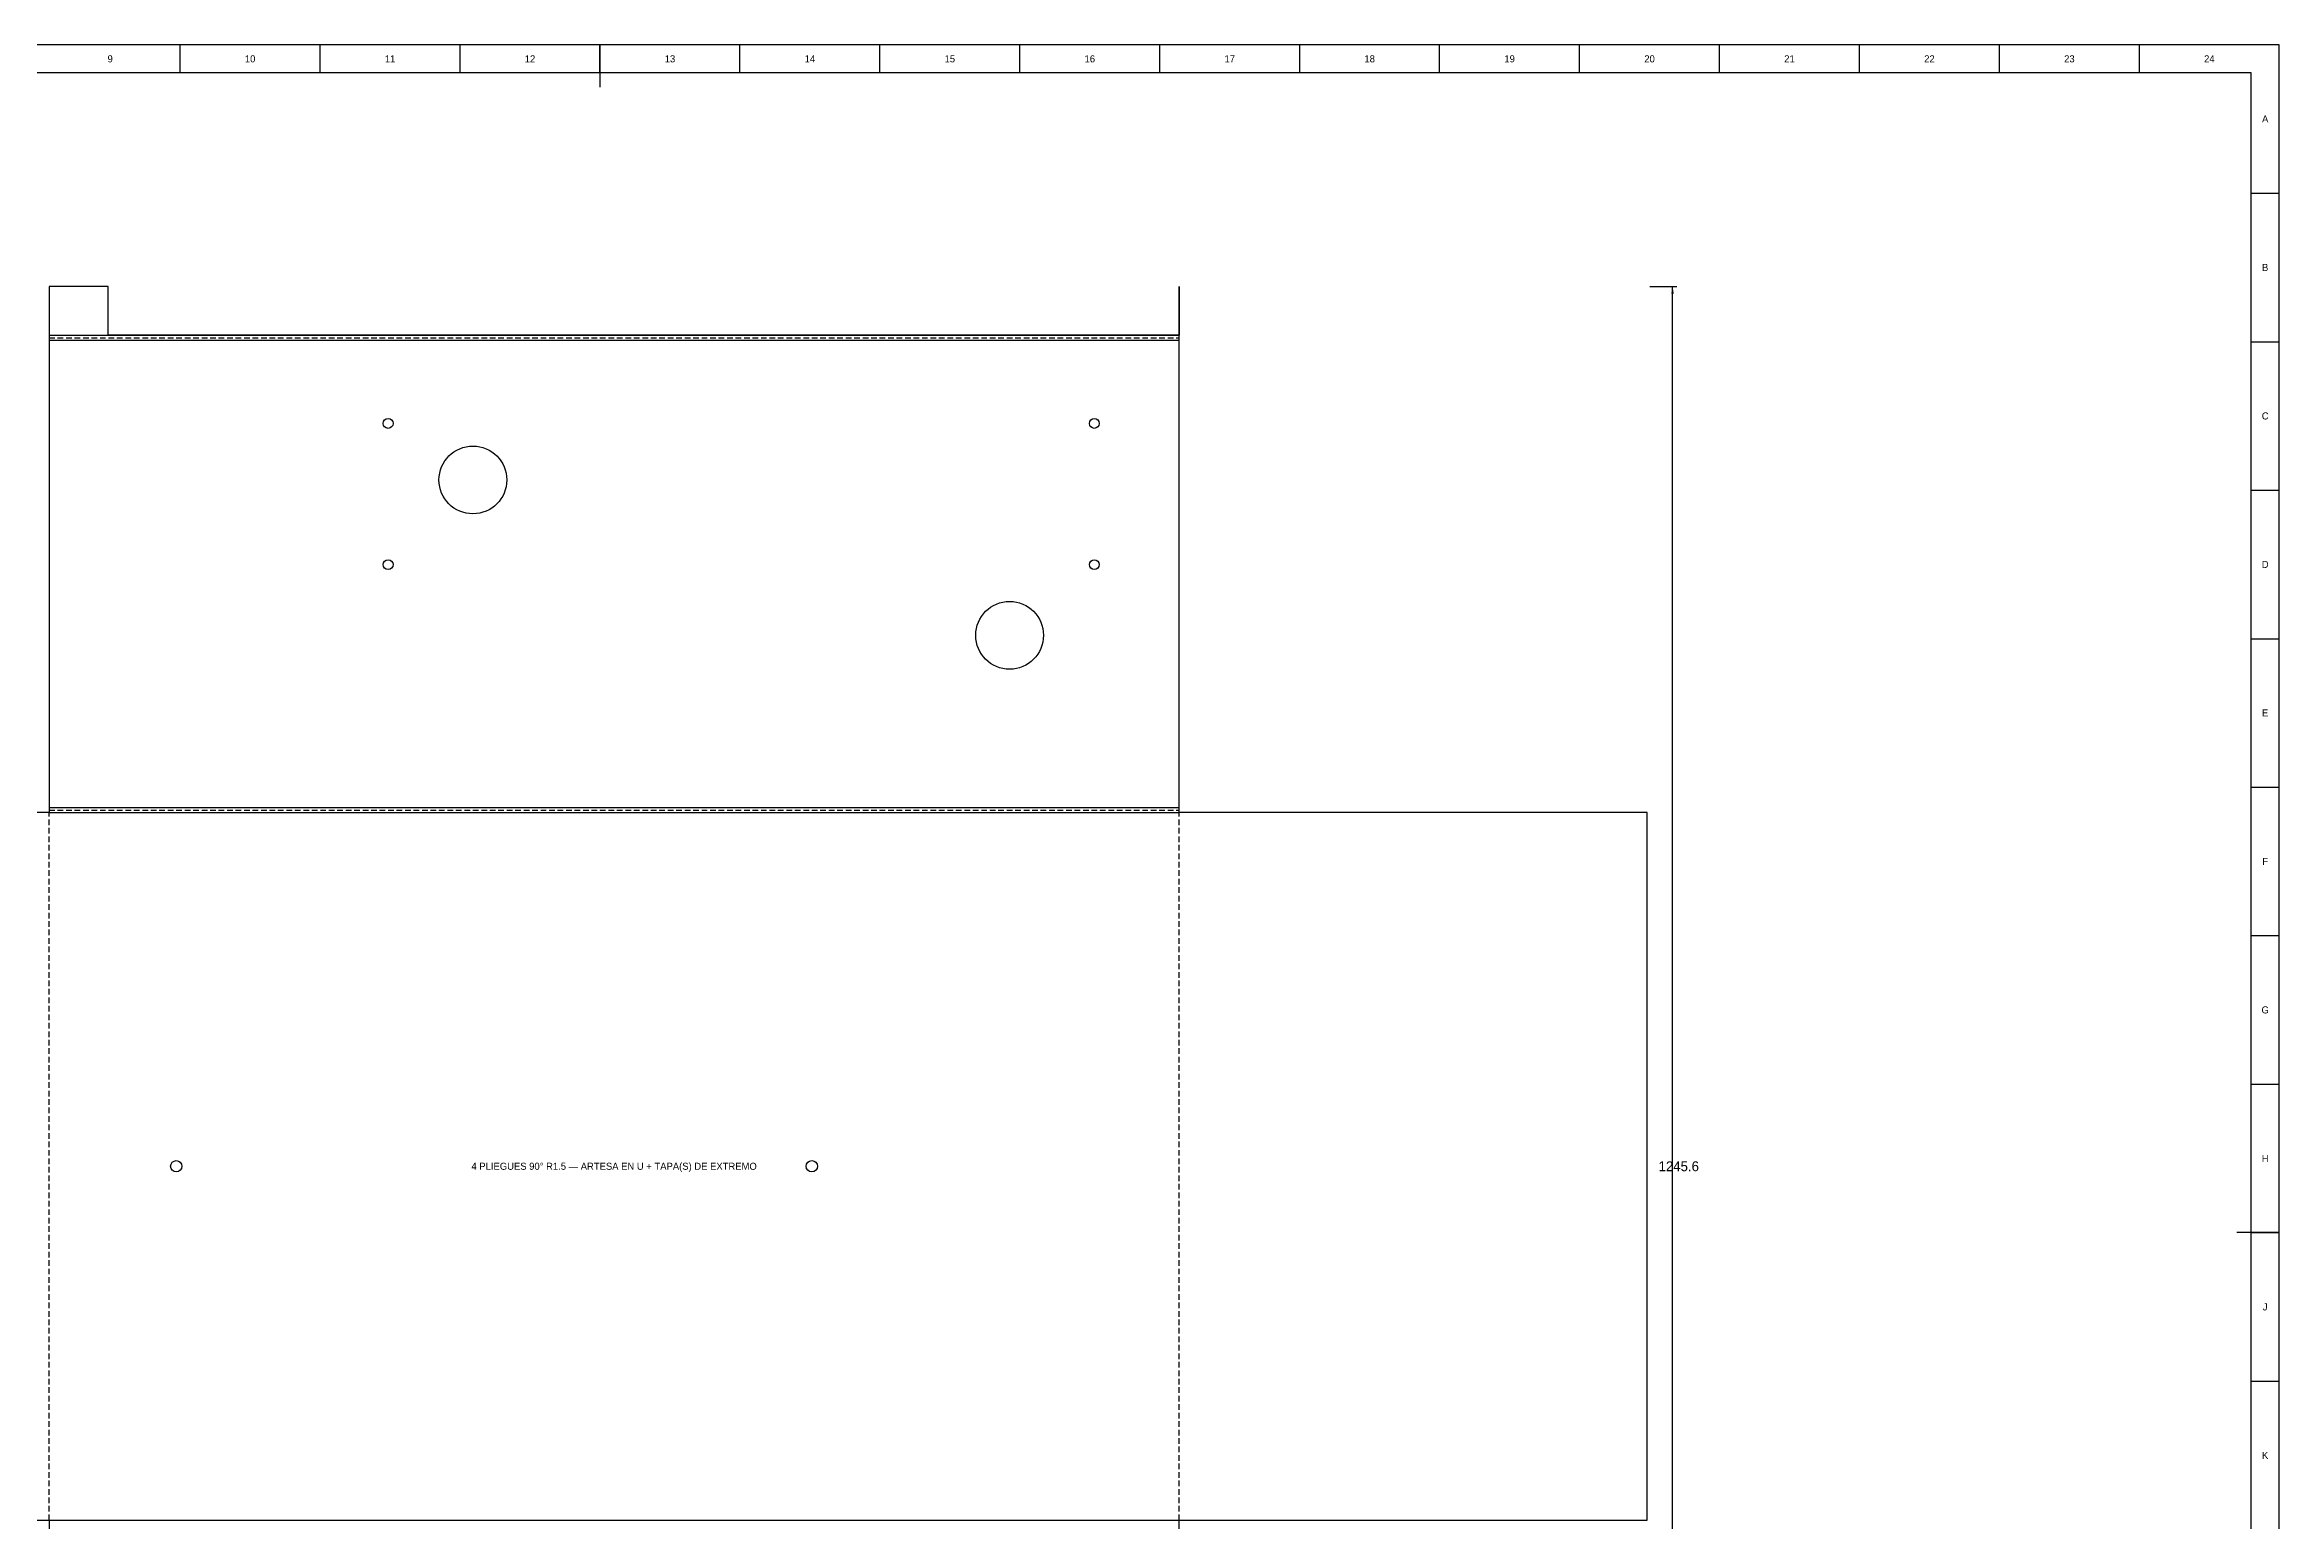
# Model space of a CAD drawing. Extents: x 0 to 2378, y 0 to 1682.
# Drawn here: x 796 to 2378, y 637 to 1682 of the extents above; entities that cross this region are included whole.
import ezdxf
from ezdxf.enums import TextEntityAlignment as Align

# ---------------------------------------------------------------- set-up
doc = ezdxf.new("R2010")
doc.units = 0
doc.linetypes.add('DASHED', pattern=[6, 4, -2])
for name, color, linetype in [('COTAS', 7, 'CONTINUOUS'), ('FINA', 7, 'CONTINUOUS'), ('NORMA', 7, 'CONTINUOUS'), ('PLIEGUE', 1, 'DASHED'), ('TEXTO', 7, 'CONTINUOUS'), ('VISIBLE', 7, 'CONTINUOUS')]:
    doc.layers.add(name, color=color, linetype=linetype)

msp = doc.modelspace()

# ---------------------------------------------------------------- linework, layer by layer
at = {"layer": 'COTAS'}
for p, q in [((1932.39, 1510.785), (1951.39, 1510.785)), ((1948.39, 265.215), (1948.39, 1510.785))]:
    msp.add_line(p, q, dxfattribs=at)
msp.add_solid([(1948.39, 1510.785), (1949.29, 1505.785), (1947.49, 1505.785)], dxfattribs=at)
at = {"layer": 'FINA'}
for p, q in [((2378, 1682), (0, 1682)), ((891.75, 1662), (891.75, 1682)), ((990.8333, 1662), (990.8333, 1682)), ((1089.9167, 1662), (1089.9167, 1682)), ((1189, 1662), (1189, 1682)), ((1288.0833, 1662), (1288.0833, 1682)), ((1387.1667, 1662), (1387.1667, 1682)), ((1486.25, 1662), (1486.25, 1682)), ((1585.3333, 1662), (1585.3333, 1682)), ((1684.4167, 1662), (1684.4167, 1682)), ((1783.5, 1662), (1783.5, 1682)), ((1882.5833, 1662), (1882.5833, 1682)), ((1981.6667, 1662), (1981.6667, 1682)), ((2080.75, 1662), (2080.75, 1682)), ((2179.8333, 1662), (2179.8333, 1682)), ((2278.9167, 1662), (2278.9167, 1682)), ((2378, 0), (2378, 1682)), ((2358, 1576.875), (2378, 1576.875)), ((799, 1476.285), (1599, 1476.285)), ((799, 1472.895), (1599, 1472.895)), ((2358, 1471.75), (2378, 1471.75)), ((2358, 1366.625), (2378, 1366.625)), ((2358, 1261.5), (2378, 1261.5)), ((2358, 1156.375), (2378, 1156.375)), ((799, 1141.895), (1599, 1141.895)), ((799, 1138.505), (1599, 1138.505)), ((2358, 1051.25), (2378, 1051.25)), ((2358, 946.125), (2378, 946.125)), ((2358, 841), (2378, 841)), ((2358, 735.875), (2378, 735.875)), ((799, 637.505), (1599, 637.505))]:
    msp.add_line(p, q, dxfattribs=at)
at = {"layer": 'NORMA'}
for p, q in [((1189, 1682), (1189, 1652)), ((2358, 1662), (40, 1662)), ((2358, 20), (2358, 1662)), ((2378, 841), (2348, 841))]:
    msp.add_line(p, q, dxfattribs=at)
at = {"layer": 'PLIEGUE'}
for p, q in [((799, 1474.595), (1599, 1474.595)), ((799, 1140.195), (1599, 1140.195)), ((799, 637.505), (799, 1138.505)), ((1599, 637.505), (1599, 1138.505))]:
    msp.add_line(p, q, dxfattribs=at)
at = {"layer": 'VISIBLE'}
for p, q in [((840.75, 1510.785), (799, 1510.785)), ((799, 1510.785), (799, 1138.505)), ((840.75, 1476.285), (840.75, 1510.785)), ((1599, 1138.505), (1599, 1510.785)), ((1599, 1510.785), (1599, 1476.285)), ((1599, 1476.285), (840.75, 1476.285)), ((799, 1138.505), (467.61, 1138.505)), ((1930.39, 1138.505), (1599, 1138.505)), ((1930.39, 637.505), (1930.39, 1138.505)), ((467.61, 637.505), (799, 637.505)), ((799, 637.505), (799, 265.215)), ((1599, 265.215), (1599, 637.505)), ((1599, 637.505), (1930.39, 637.505))]:
    msp.add_line(p, q, dxfattribs=at)
for centre, radius in [((1039, 1413.895), 3.5), ((1539, 1413.895), 3.5), ((1099, 1373.895), 24), ((1039, 1313.895), 3.5), ((1539, 1313.895), 3.5), ((1479, 1263.895), 24), ((889, 888.005), 4), ((1339, 888.005), 4)]:
    msp.add_circle(centre, radius, dxfattribs=at)

# ---------------------------------------------------------------- texts
at = {"layer": 'COTAS'}
msp.add_text('1245.6', height=7, dxfattribs=at).set_placement((1952.79, 888), align=Align.MIDDLE_CENTER)
at = {"layer": 'TEXTO'}
for s, p in [('9', (842.2083, 1672)), ('10', (941.2917, 1672)), ('11', (1040.375, 1672)), ('12', (1139.4583, 1672)), ('13', (1238.5417, 1672)), ('14', (1337.625, 1672)), ('15', (1436.7083, 1672)), ('16', (1535.7917, 1672)), ('17', (1634.875, 1672)), ('18', (1733.9583, 1672)), ('19', (1833.0417, 1672)), ('20', (1932.125, 1672)), ('21', (2031.2083, 1672)), ('22', (2130.2917, 1672)), ('23', (2229.375, 1672)), ('24', (2328.4583, 1672)), ('A', (2368, 1629.4375)), ('B', (2368, 1524.3125)), ('C', (2368, 1419.1875)), ('D', (2368, 1314.0625)), ('E', (2368, 1208.9375)), ('F', (2368, 1103.8125)), ('G', (2368, 998.6875)), ('4 PLIEGUES 90° R1.5 — ARTESA EN U + TAPA(S) DE EXTREMO', (1199, 888.005)), ('H', (2368, 893.5625)), ('J', (2368, 788.4375)), ('K', (2368, 683.3125))]:
    msp.add_text(s, height=5, dxfattribs=at).set_placement(p, align=Align.MIDDLE_CENTER)

doc.saveas('drawing.dxf')
